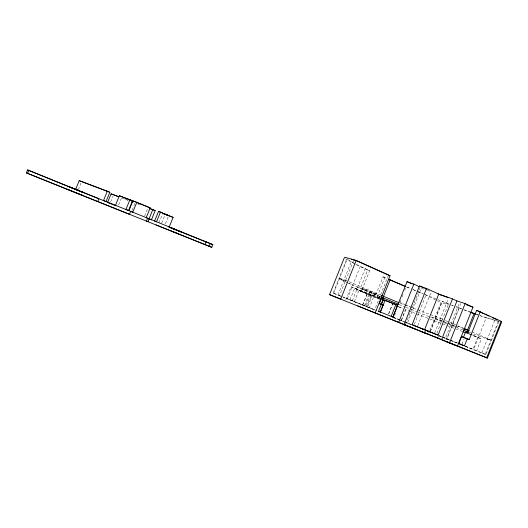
<?xml version="1.0" encoding="UTF-8"?>
<svg xmlns="http://www.w3.org/2000/svg" width="528" height="528" viewBox="0 0 528 528"><rect width="100%" height="100%" fill="white"/><g stroke="black" fill="none" stroke-linecap="round" stroke-linejoin="round"><path stroke-width="0.4" stroke-dasharray="2.64 1.98" d="M434.709 332.93L448.067 299.29M436.861 333.326L448.529 303.93L442.279 301.508M438.148 337.339L438.748 335.834M457.083 342.85L445.434 338.164L459.492 302.729M446.239 339.827L460.64 303.521M449.117 339.92L446.906 339.035L459.228 307.969L462.944 309.355M461.941 344.197L464 339.002M499 321.136L485.8 354.526L473.557 349.694L486.202 317.737L498.293 321.004M485.8 354.526L476.632 350.783L481.371 338.811L470.534 334.217M481.859 352.988L494.762 320.371M485.272 354.281L498.637 320.483M379.711 299.251L376.675 297.983L384.833 277.537L387.097 278.527M388.476 275.2L374.682 309.771L342.349 296.69M388.555 313.817L392.39 304.181L394.568 305.098M388.74 313.876L392.594 304.201M394.654 315.487L395.531 313.289M399.92 302.273L400.805 300.043M401.993 297.073L403.471 293.363M404.653 290.393L405.537 288.163M405.596 324.35L420.037 288.05M411.233 324.443L407.497 322.951L421.331 288.182L424.367 289.245M414.355 324.291L426.01 294.98M417.74 325.677L431.152 291.951M428.578 333.458L429.482 331.181M429.785 330.422L440.939 302.333M430.188 331.492L441.553 302.881L448.655 304.392M430.386 331.564L442.352 301.429L450.793 304.702M340.784 296.248L333.135 293.106L346.777 259.024L355.39 263.934M333.135 293.106L333.59 293.231L347.569 258.311M337.907 295.073L351.212 261.822M333.59 293.231L339.53 295.568L353.819 259.855M345.932 299.746L351.094 286.836L379.513 297.667M356.09 264.284L360.261 266.396L347.272 298.888L341.51 296.545M349.972 299.924L354.638 288.255L380.318 298.043M352.255 300.907L365.145 268.66L360.261 266.396M354.367 301.759L358.875 290.486L379.249 299.033M380.312 296.736L360.32 288.4L367.66 270.032L355.997 264.535M376.675 297.983L361.357 291.555L369.673 270.739L365.145 268.66M362.624 305.045L367.198 293.601L351.094 286.836M362.703 305.072L367.297 293.575L354.638 288.255M364.412 305.758L368.993 294.287L370.682 294.994L366.109 306.451M369.897 294.07L365.145 305.976L366.907 306.689L371.653 294.809M375.791 294.934L382.991 276.883L384.833 277.537M144.626 216.137L147.979 207.9M158.928 222.829L162.472 214.104M161.66 223.087L164.604 215.84M165.442 223.714L168.425 216.368M78.256 189.71L80.962 183.104M110.629 201.98L112.959 196.271M118.648 204.904L121.341 198.29M132.119 210.21L134.878 203.425M499.369 321.75L480.124 315.757M486.71 338.864L490.723 340.052L490.241 339.616M346.243 280.645L340.23 278.665L339.623 278.883L347.721 282.764M427.409 290.314L431.963 291.905M476.368 314.299L479.398 315.355M480.15 315.619L486.202 317.737M475.424 314.12L477.932 314.992M367.66 270.032L369.673 270.739M478.408 335.887L491.416 340.322L469.973 330.957M347.035 280.909L339.53 278.381L338.936 278.612L347.827 282.843M463.69 309.632L469.643 311.843M461.314 308.867L456.159 306.893M464.284 309.969L470.224 312.18M125.506 199.287L127.783 200.145M400.277 303.23L440.471 318.417M122.027 198.053L128.198 200.389M137.458 203.887L139.775 204.765M360.32 288.4L377.612 295.627M357.733 287.199L365.35 290.301M451.282 323.063L455.09 324.489M469.194 332.422L478.936 336.105M370.498 292.598L374.128 293.971M380.094 296.564L362.802 289.337M463.426 328.502L457.816 326.37L460.964 327.71M442.213 320.998L432.353 317.249L454.621 326.04M442.972 321.288L446.767 322.733M447.526 323.024L456.238 326.594M455.38 326.33L457.651 327.195M367.297 293.575L379.52 298.241M379.526 298.307L356.77 289.615L361.357 291.555M462.383 331.459L405.464 309.679L401.108 320.615L411.246 324.654M469.102 334.099L481.371 338.811M451.559 304.999L453.09 305.593M456.159 306.781L459.228 307.969M451.757 305.184L453.229 305.752M451.981 325.75L462.746 329.927M435.31 319.169L443.725 322.496M444.411 322.753L448.318 324.311M448.952 324.548L452.146 325.829M339.53 295.568L341.649 296.413M377.137 310.834L346.427 298.498L375.613 310.352M438.676 335.61L457.717 343.22M465.188 346.216L476.632 350.783M465.373 346.427L473.557 349.694M424.855 294.518L442.352 301.429M418.044 312.233L430.115 317.071M430.802 317.361L435.323 319.163M439.263 335.973L441.56 336.89M442.319 337.194L446.906 339.035M449.856 340.217L457.228 343.167M393.782 317.684L398.356 319.526M399.115 319.829L403.689 321.671M404.448 321.981L411.312 324.74M438.814 335.485L445.434 338.164M465.478 346.282L472.956 349.305L477.695 337.339L470.521 334.297M392.944 317.064L398.765 319.42M399.491 319.711L403.861 321.479M404.587 321.776L407.497 322.951M393.076 317.368L401.346 320.701L405.715 309.718L403.531 308.801M399.029 304.498L405.365 307.065M405.88 307.289L410.659 309.217M411.206 309.454L417.457 311.989M406.89 286.994L412.203 289.186M412.962 289.502L422.822 293.575M406.527 286.961L410.256 288.499M413.246 289.733L417.727 291.588M418.473 291.898L423.7 294.056M398.429 306.656L402.798 308.491M398.93 306.933L402.56 308.458M349.199 281.747L380.549 295.099M467.643 332.99L469.814 333.907M398.937 302.016L404.719 304.478M405.438 304.781L409.768 306.629M410.494 306.94L413.378 308.167M453.433 323.882L463.201 328.066M440.352 318.391L442.662 319.348M445.454 320.575L451.414 323.096M358.202 287.371L348.533 283.16M382.991 276.883L387.229 278.758M348.427 283.081L353.357 285.292M425.132 294.763L436.55 300.412M437.263 300.762L441.553 302.881M355.278 264.172L345.53 258.839M372.398 295.027L367.627 306.966L369.389 307.679L374.147 295.759L372.398 295.027M364.366 289.106L362.241 288.42L376.952 294.221L364.366 289.106"/><path stroke-width="0.79" d="M426.505 288.453L412.084 324.707L438.082 335.155L452.483 298.874L438.748 294.063L426.505 288.453L419.45 285.998L404.072 324.634L427.442 334.033L420.552 331.261M465.109 303.574L449.506 342.91L441.566 339.709L456.958 300.934L465.109 303.574L472.949 307.19L457.519 346.124L445.639 341.339L487.403 358.07L501.6 322.159L501.125 321.255L476.612 310.365L467.643 332.99L465.498 332.171L463.432 337.379L469.174 339.623L480.249 311.645M461.512 336.587L458.753 343.556L464.475 345.84L467.254 338.824L461.512 336.587L463.432 337.379M466.356 333.056L474.104 313.507L475.616 314.035M486.684 357.793L501.125 321.255M405.293 325.103L375.177 312.985L390.034 275.748L356.195 260.41L344.962 257.248L344.21 258.014L329.545 294.631L340.692 299.158L356.195 260.41M381.44 298.399L383.203 299.145L381.13 304.333L379.361 303.6L381.44 298.399L381.051 298.254M382.457 299.026L390.106 279.853L388.601 279.187M378.523 311.309L381.295 304.352L383.064 305.085L380.292 312.022L378.523 311.309L392.944 317.064L407.042 281.675L413.886 284.057L419.621 286.935M381.315 304.801L383.374 299.647L381.493 298.927M380.384 312.127L385.077 300.366L383.374 299.647M391.136 316.424L395.888 304.491L385.077 300.366M395.888 304.491L397.591 305.21L392.845 317.117L391.71 316.655M398.607 322.43L413.886 284.057M438.748 294.063L424.565 329.756L412.084 324.707M424.512 332.871L425.608 330.099L438.082 335.155M26.4 172.894L204.91 244.596L206.039 241.811L130.673 211.345L129.459 214.328L27.581 173.369L26.4 172.894L27.614 169.93L98.927 198.733L97.779 201.538M204.91 244.596L209.128 246.286L210.243 243.527L206.039 241.811M209.128 246.286L211.781 247.328L212.863 244.642L210.243 243.527M146.23 217.642L150.203 207.874L136.798 202.31L132.898 200.845L128.898 210.659M147.629 218.203L146.441 221.14L147.972 221.76L149.173 218.81M149.021 218.889L152.797 209.609L155.199 210.606L151.437 219.866L146.764 217.991M160.453 212.131L158.519 211.398L154.598 221.041L156.519 221.806L160.453 212.131L173.118 217.384L169.237 226.948M107.316 191.228L103.501 200.574L106.042 201.597L109.844 192.278L107.316 191.228L79.213 180.662L75.603 189.493L74.507 189.044M118.688 196.706L111.104 193.842L107.606 202.422L115.889 205.715M115.48 205.333L119.374 195.763L129.914 199.723L132.502 200.798L128.535 210.533L125.935 209.484L129.914 199.723M136.798 202.31L132.772 212.203L75.603 189.493M27.581 173.369L28.802 170.392M351.476 259.274L356.704 260.806L390.034 275.748M438.042 294.037L447.916 297.495M466.191 304.702L472.949 307.19M470.382 312.121L474.104 313.507M470.969 312.457L474.679 313.843M109.844 192.278L79.213 180.662M121.935 196.825L132.502 200.798M148.922 207.392L150.203 207.874M131.571 201.577L133.089 202.151M149.761 208.461L152.797 209.609M398.746 302.656L381.295 295.416M118.173 196.594L111.104 193.842M149.8 208.56L155.199 210.606M165.198 214.388L173.118 217.384M466.587 331.419L468.805 332.257M463.762 328.779L466.567 329.842L464.053 328.766M381.038 298.32L383.203 299.145M383.295 299.746L397.591 305.21M462.97 331.749L465.445 332.633M212.863 244.642L201.524 240.174M82.038 195.195L82.559 195.4L75.504 192.562M463.247 330.139L466.943 331.571M379.361 303.6L383.064 305.085M67.841 189.486L67.168 189.222L74.316 192.1M169.079 226.908L170.445 227.449M171.158 227.766L175.276 229.403M169.046 227.014L181.19 231.911L169.145 227.119M329.545 294.631L375.177 312.985M189.598 235.409L200.779 239.877M75.451 189.314L68.303 186.45L83.675 192.661L76.619 189.836M169.422 227.311L170.914 227.911M172.405 228.512L188.852 235.105M357.621 305.864L412.863 328.046M404.072 324.634L416.216 329.505M410.546 327.116L441.566 339.709M435.362 337.095L487.403 358.07M171.382 231.04L211.781 247.328M156.024 224.902L180.107 234.597M458.561 343.444L464.475 345.84M73.808 188.767L27.614 169.93M428.993 334.501L437.851 338.098M382.925 297.851L398.561 304.286M148.282 207.148L132.898 200.845M158.519 211.398L168.722 215.629L162.769 213.378L164.591 214.137M119.374 195.763L121.295 196.555M467.254 338.824L469.174 339.623M380.648 296.894L383.308 297.99M428.518 331.313L421.634 328.541M396.752 306.016L398.204 306.623M465.498 332.171L468.369 333.386M390.106 279.853L405.405 286.367M388.714 279.391L405.029 286.341M464.706 328.706L469.22 330.634M419.45 285.998L423.199 287.615M424.703 288.268L426.954 289.238M407.042 281.675L412.045 283.952M452.483 298.874L456.958 300.934M476.612 310.365L483.219 313.401M484.684 314.074L489.093 316.1M492.763 317.783L497.165 319.81"/></g></svg>
